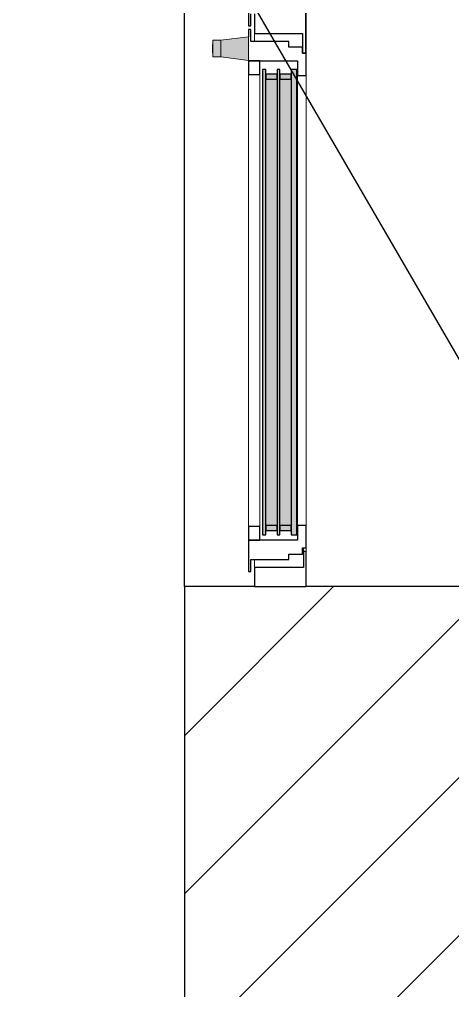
# Model space of a CAD drawing. Header units: millimetres. Extents: x 1680 to 166026, y 35966 to 91121.
# Drawn here: x 68473 to 69093, y 57004 to 58394 of the extents above; entities that cross this region are included whole.
import ezdxf

# ---------------------------------------------------------------- set-up
doc = ezdxf.new("R2010")
doc.units = ezdxf.units.MM
for name, color, linetype, lineweight in [('A-GLAZ', 151, 'Continuous', 18), ('A-WALL', 255, 'Continuous', 18), ('A-WALL-PATT', 111, 'Continuous', 50)]:
    doc.layers.add(name, color=color, linetype=linetype, lineweight=lineweight)

# ---------------------------------------------------------------- blocks, each defined once
blk = doc.blocks.new('Windows_Opening-Hinge_Strugal_S74RP_Two-Leaf_Fixed-Top_INT - Windows_Opening-Hinge_Strugal_S74RP_Two-Leaf_Fixed-Top_INT-206850-mebel yerləşmə planı')
at = {"layer": 'A-GLAZ'}
h = blk.add_hatch(color=256, dxfattribs=at)
h.paths.add_polyline_path([(726, -83.5), (60, -83.5), (60, -88.5), (726, -88.5)], flags=0)
h.paths.add_polyline_path([(726, -67.5), (726, -63.5), (60, -63.5), (60, -67.5), (701.6, -67.5)], flags=0)
h.paths.add_polyline_path([(726, -39.5), (60, -39.5), (60, -47.5), (726, -47.5)], flags=0)
h = blk.add_hatch(color=256, dxfattribs=at)
h.paths.add_polyline_path([(719.5, -83.5), (719.5, -67.5), (712.5, -67.5), (712.5, -83.5)], flags=0)
h.paths.add_polyline_path([(719.5, -63.5), (719.5, -47.5), (712.5, -47.5), (712.5, -63.5)], flags=0)
h.paths.add_polyline_path([(73.5, -63.5), (73.5, -47.5), (66.5, -47.5), (66.5, -63.5)], flags=0)
h.paths.add_polyline_path([(73.5, -83.5), (73.5, -67.5), (66.5, -67.5), (66.5, -83.5)], flags=0)
for points in [[(712.5, -47.5), (73.5, -47.5), (73.5, -63.5), (712.5, -63.5)], [(712.5, -67.5), (73.5, -67.5), (73.5, -83.5), (712.5, -83.5)], [(47, -108.5), (13, -108.6), (17.5, -143.1), (18.4, -148.2), (41.9, -148.2), (47, -108.5)], [(41.9, -148.2), (18.1, -148.2), (18.4, -159.7), (41.9, -159.7)], [(35.9, -160), (35.9, -159.7), (34.4, -160)]]:
    blk.add_hatch(color=256, dxfattribs=at).paths.add_polyline_path(points, flags=0)
for p, q in [((37.3, -26), (-37.3, -26)), ((713.3, -26), (67.7, -26)), ((750.3, -26), (743.7, -26)), ((68.5, -38.5), (712.5, -38.5)), ((744.5, -30), (749.5, -30)), ((714, -92.5), (67, -92.5)), ((8.5, -100), (20, -100)), ((13, -108.5), (18.1, -148.2)), ((13, -108.5), (47, -108.5)), ((41.9, -148.2), (47, -108.5)), ((47, -108.5), (48.3, -108.5)), ((66.2, -108.5), (714.8, -108.5)), ((732.7, -108.5), (734.3, -108.5)), ((761, -100), (772.5, -100)), ((18.1, -148.2), (18.1, -159.7)), ((41.9, -159.7), (41.9, -148.2)), ((24.2, -159.7), (24.2, -160)), ((24.2, -159.7), (24.2, -160)), ((24.2, -159.7), (24.2, -160)), ((24.8, -160), (24.2, -160)), ((25.6, -160), (24.2, -160)), ((24.2, -160), (25.5, -160)), ((24.8, -159.7), (24.8, -160)), ((25.6, -160), (24.8, -160)), ((25.5, -160), (25.5, -160)), ((35.9, -160), (25.6, -160)), ((35.9, -160), (35.9, -159.7)), ((35.9, -159.7), (35.9, -160))]:
    blk.add_line(p, q, dxfattribs=at)
at = {"layer": 'A-GLAZ', "lineweight": 25}
for p, q in [((35.7, -26.7), (-30.7, -26.7)), ((36.5, -26.8), (36.5, -31)), ((36.5, -31), (36.5, -27.5)), ((67.7, -26), (37.3, -26)), ((68.5, -38.5), (68.5, -26.8)), ((712.5, -26.8), (712.5, -38.5)), ((743.7, -26), (713.3, -26)), ((744.5, -31), (744.5, -26.8)), ((749.5, -26.8), (749.5, -30)), ((799.2, -26), (750.3, -26)), ((800, -99.2), (800, -26.8)), ((8.5, -100), (8.5, -31)), ((8.5, -31), (36.5, -31)), ((36.5, -31), (27.7, -31)), ((27.7, -31), (27.7, -51)), ((47.5, -107.7), (47.5, -38.5)), ((47.5, -38.5), (68.5, -38.5)), ((726, -39.5), (60, -39.5)), ((60, -39.5), (60, -47.5)), ((712.5, -38.5), (733.5, -38.5)), ((726, -47.5), (726, -39.5)), ((733.5, -38.5), (733.5, -107.7)), ((753.3, -31), (744.5, -31)), ((749.5, -30), (772.5, -30)), ((753.3, -51), (753.3, -31)), ((772.5, -30), (772.5, -100)), ((27.7, -51), (20, -51)), ((20, -51), (20, -105)), ((60, -47.5), (726, -47.5)), ((66.5, -47.5), (66.5, -63.5)), ((73.5, -47.5), (66.5, -47.5)), ((73.5, -63.5), (73.5, -47.5)), ((719.5, -47.5), (712.5, -47.5)), ((712.5, -47.5), (712.5, -63.5)), ((719.5, -63.5), (719.5, -47.5)), ((761, -51), (753.3, -51)), ((761, -105), (761, -51)), ((726, -63.5), (60, -63.5)), ((60, -63.5), (60, -67.5)), ((60, -67.5), (726, -67.5)), ((66.5, -63.5), (73.5, -63.5)), ((73.5, -67.5), (66.5, -67.5)), ((66.5, -67.5), (66.5, -83.5)), ((73.5, -83.5), (73.5, -67.5)), ((712.5, -63.5), (719.5, -63.5)), ((712.5, -67.5), (712.5, -83.5)), ((719.5, -67.5), (712.5, -67.5)), ((719.5, -83.5), (719.5, -67.5)), ((726, -67.5), (726, -63.5)), ((47.5, -92.5), (47.5, -107.7)), ((67, -92.5), (47.5, -92.5)), ((726, -83.5), (60, -83.5)), ((60, -83.5), (60, -88.5)), ((60, -88.5), (726, -88.5)), ((66.5, -83.5), (73.5, -83.5)), ((67, -107.7), (67, -92.5)), ((712.5, -83.5), (719.5, -83.5)), ((733.5, -92.5), (714, -92.5)), ((714, -92.5), (714, -107.7)), ((726, -88.5), (726, -83.5)), ((733.5, -107.7), (733.5, -92.5)), ((-46.7, -108.5), (-3.3, -108.5)), ((-20, -100), (8.5, -100)), ((-2.5, -105), (-20, -105)), ((-2.5, -107.7), (-2.5, -105)), ((2.5, -105), (2.5, -107.7)), ((20, -105), (2.5, -105)), ((3.3, -108.5), (13, -108.5)), ((48.3, -108.5), (66.2, -108.5)), ((714.8, -108.5), (732.7, -108.5)), ((734.3, -108.5), (777.7, -108.5)), ((778.5, -105), (761, -105)), ((772.5, -100), (799.2, -100)), ((778.5, -107.7), (778.5, -105))]:
    blk.add_line(p, q, dxfattribs=at)
at = {"layer": 'A-GLAZ', "flags": 128}
for points in [[(41.9, -148.2), (41.3, -148.2), (39.4, -148.2), (36.4, -148.2), (32.3, -148.2), (27.7, -148.2), (23.6, -148.2), (20.6, -148.2), (18.7, -148.2), (18.1, -148.2)], [(41.9, -159.7), (41.6, -159.7), (40.5, -159.7), (38.9, -159.7), (36.8, -159.7), (34.2, -159.7), (31.4, -159.7), (28.6, -159.7), (25.8, -159.7), (23.2, -159.7), (21.1, -159.7), (19.5, -159.7), (18.4, -159.7), (18.1, -159.7)]]:
    blk.add_lwpolyline(points, dxfattribs=at)
at = {"layer": 'A-GLAZ', "lineweight": 25}
for centre, start, end in [((35.7, -27.5), 360, 90), ((37.3, -26.8), 90, 180), ((67.7, -26.8), 0, 90), ((713.3, -26.8), 90, 180), ((743.7, -26.8), 360, 90), ((750.3, -26.8), 90, 183.7376), ((799.2, -26.8), 360, 90), ((-3.3, -107.7), 270, 0), ((3.3, -107.7), 180, 270), ((46.7, -107.7), 270, 0), ((48.3, -107.7), 180, 270), ((66.2, -107.7), 270, 0), ((714.8, -107.7), 180, 270), ((732.7, -107.7), 270, 360), ((734.3, -107.7), 180, 270), ((777.7, -107.7), 270, 360), ((799.2, -99.2), 270, 0)]:
    blk.add_arc(centre, 0.8, start, end, dxfattribs=at)

msp = doc.modelspace()

# ---------------------------------------------------------------- hatches: boundary and pattern name
at = {"layer": 'A-WALL-PATT', "lineweight": 18}
h = msp.add_hatch(dxfattribs=at)
h.set_pattern_fill('FP_1', color=256, style=0, pattern_type=2)
h.set_pattern_definition([(45, (57399.48, 59862.21), (-113.1371, 113.1371), [])])
h.paths.add_polyline_path([(69109.1, 45872.4), (69109.1, 48622.4), (68709.1, 48622.4), (68709.1, 45872.4)], flags=0)
h.paths.add_polyline_path([(68709.1, 50222.4), (69109.1, 50222.4), (69109.1, 53102.4), (68709.1, 53102.4), (68709.1, 50274.5)], flags=0)
h.paths.add_polyline_path([(68809.1, 54702.4), (69109.1, 54702.4), (69109.1, 57582.4), (68709.1, 57582.4), (68709.1, 54702.4)], flags=0)
h.paths.add_polyline_path([(68809.1, 59182.4), (69109.1, 59182.4), (69109.1, 63512.4), (68709.1, 63512.4), (68709.1, 59182.4)], flags=0)
h.paths.add_polyline_path([(68709.1, 65112.4), (69109.1, 65112.4), (69109.1, 66272.4), (68709.1, 66272.4), (68709.1, 65984.8)], flags=0)

# ---------------------------------------------------------------- linework, layer by layer
at = {"ltscale": 20}
msp.add_line((58206.7, 76695), (81825.8, 35966.4), dxfattribs=at)
at = {"layer": 'A-WALL', "lineweight": 30}
for p, q in [((68709.1, 57582.4), (68709.1, 59182.4)), ((68809.9, 57582.4), (68709.1, 57582.4)), ((68709.1, 57582.4), (68709.1, 54702.4)), ((69109.1, 57582.4), (68882.3, 57582.4))]:
    msp.add_line(p, q, dxfattribs=at)

# ---------------------------------------------------------------- block references
at = {"layer": 'A-GLAZ', "rotation": 269.9999999999996}
msp.add_blockref('Windows_Opening-Hinge_Strugal_S74RP_Two-Leaf_Fixed-Top_INT - Windows_Opening-Hinge_Strugal_S74RP_Two-Leaf_Fixed-Top_INT-206850-mebel yerləşmə planı', (68909.1, 58382.4), dxfattribs=at)

doc.saveas('drawing.dxf')
